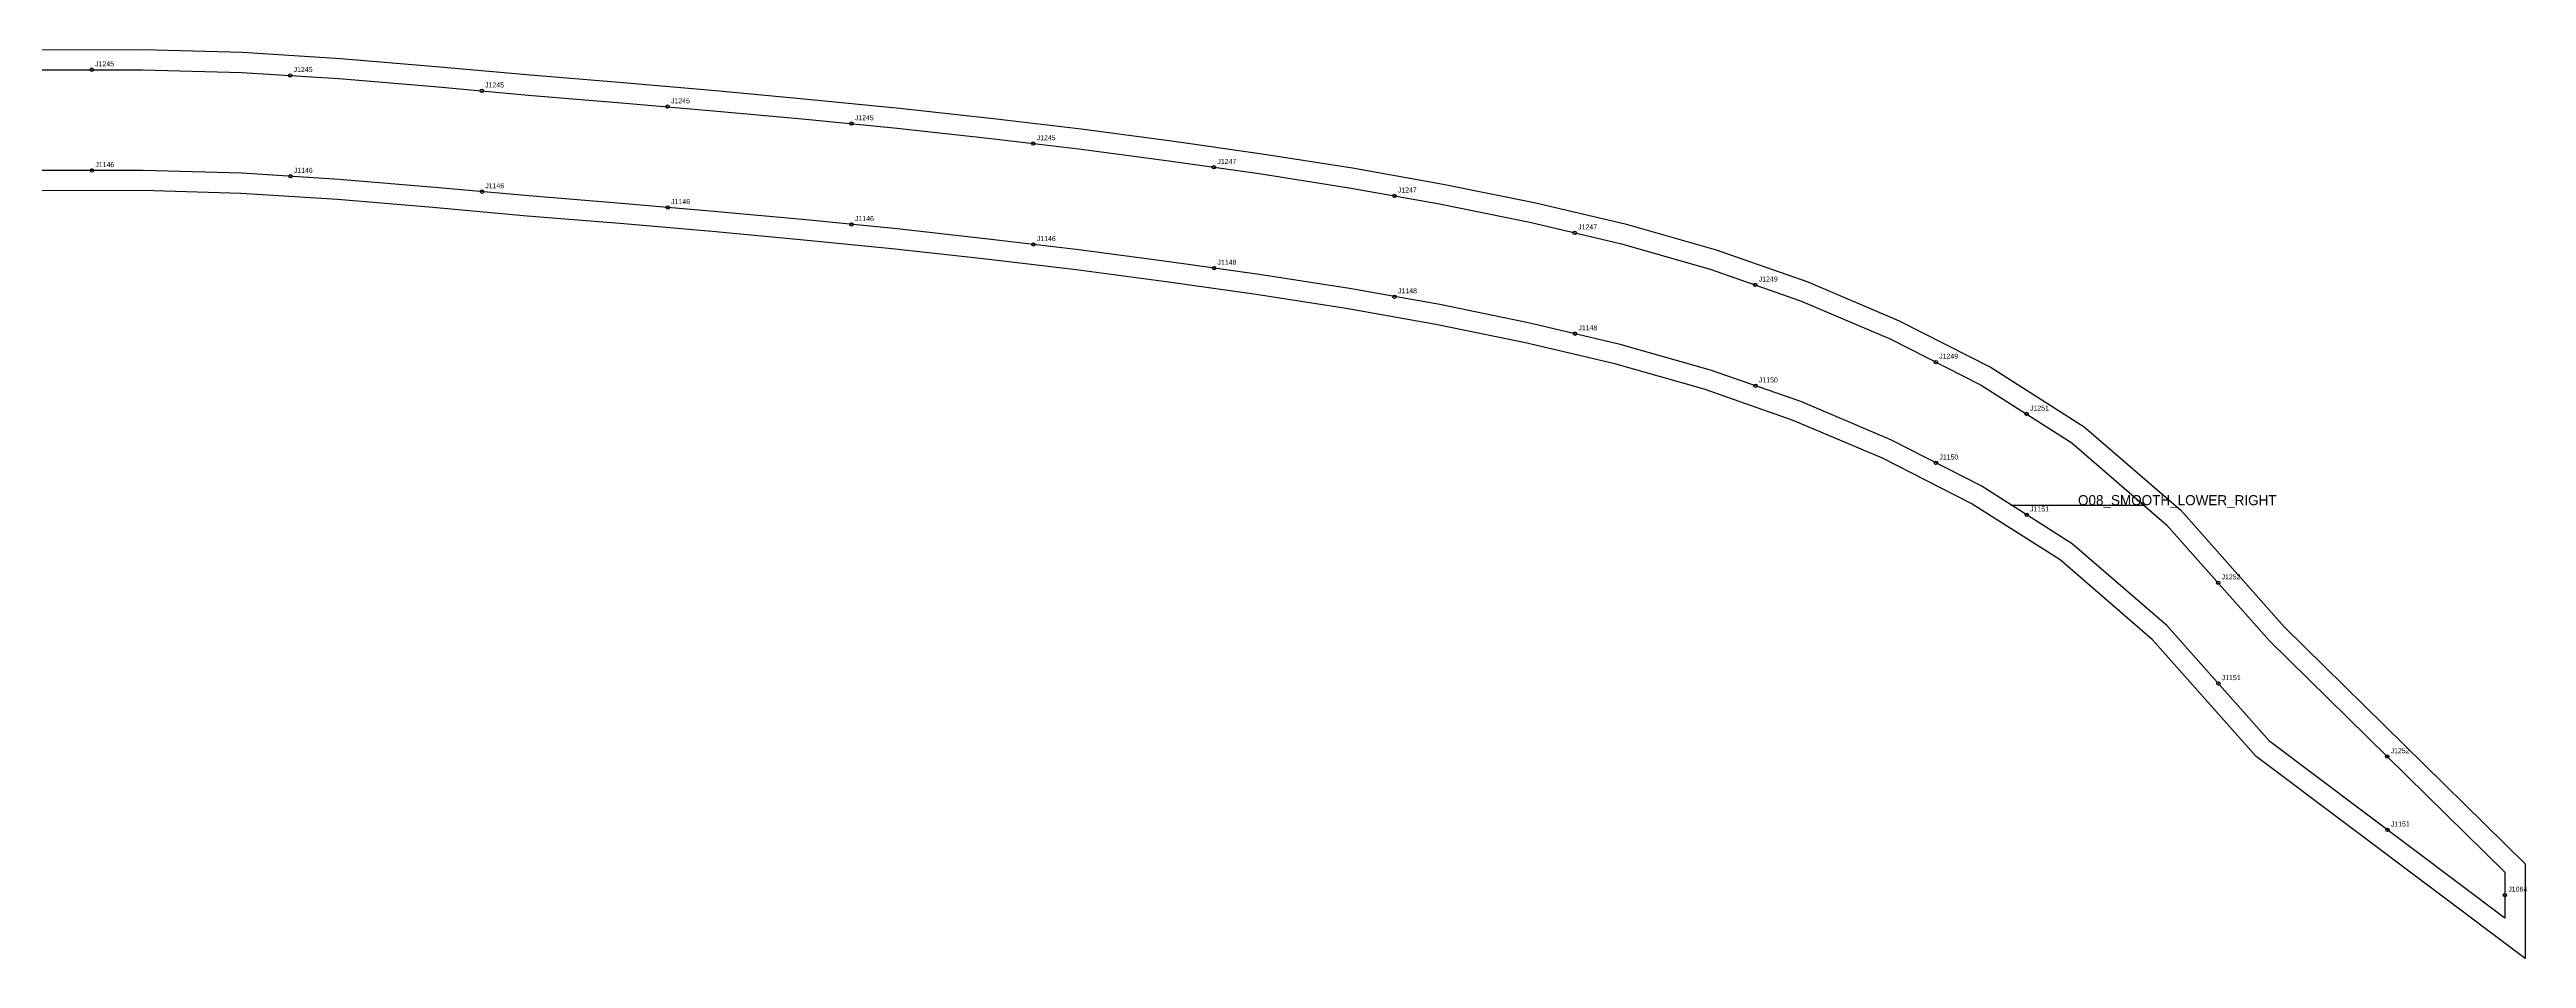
# Model space of a CAD drawing. Header units: millimetres. Extents: x -12 to 2960, y -58 to 493.
# Drawn here: x 1486 to 2960, y -51 to 490 of the extents above; entities that cross this region are included whole.
import ezdxf

# ---------------------------------------------------------------- set-up
doc = ezdxf.new("R2010")
doc.units = ezdxf.units.MM
for name, color, linetype in [('CUT', 1, 'Continuous'), ('GRAIN', 3, 'Continuous'), ('LABEL', 7, 'Continuous'), ('NOTCH', 2, 'Continuous'), ('SEW', 5, 'Continuous')]:
    doc.layers.add(name, color=color, linetype=linetype)

msp = doc.modelspace()

# ---------------------------------------------------------------- linework, layer by layer
at = {"layer": 'CUT'}
msp.add_lwpolyline([(1481.1, 489.5), (1541.9, 489.6), (1601.1, 488), (1659.3, 484.3), (1716.4, 479.5), (1772.4, 474.5), (1827.5, 469.9), (1882.5, 465.2), (1937.3, 460.1), (1991.9, 454.7), (2046.1, 448.8), (2100, 442.3), (2153.9, 435.2), (2207.7, 427.6), (2261.6, 419.2), (2315.5, 409.5), (2369.6, 398.5), (2423.7, 385.8), (2478, 370.3), (2532.4, 351.3), (2586.8, 328.2), (2641.5, 300.4), (2696.8, 265.1), (2754.3, 215.4), (2815.9, 146), (2959.2, 5), (2959.3, -51.3), (2799.2, 68.8), (2737.5, 138.3), (2682.5, 185.8), (2629.7, 219.5), (2576.8, 246.4), (2523.8, 268.9), (2470.8, 287.4), (2417.7, 302.5), (2364.5, 315.1), (2311.1, 326), (2257.7, 335.5), (2204.3, 343.9), (2150.7, 351.4), (2097.2, 358.4), (2043.5, 364.9), (1989.5, 370.8), (1935.1, 376.2), (1880.5, 381.3), (1825.6, 386), (1770.4, 390.5), (1714.4, 395.6), (1657.7, 400.4), (1600.1, 404), (1541.7, 405.6), (1481.2, 405.5)], dxfattribs=at)
at = {"layer": 'GRAIN'}
for p, q in [((2733.2, 218.4), (2728.2, 221.4)), ((2653.2, 218.4), (2733.2, 218.4))]:
    msp.add_line(p, q, dxfattribs=at)
at = {"layer": 'NOTCH'}
for centre in [(1511.4, 477.6), (1629.5, 474.2), (1743.4, 465), (1854, 455.6), (1963.4, 445.5), (2071.6, 433.6), (1511.5, 417.6), (1629.6, 414.2), (2179.1, 419.5), (1743.5, 405), (2286.5, 402.5), (1854.1, 395.6), (1963.5, 385.5), (2071.7, 373.6), (2393.8, 380.5), (2179.2, 359.5), (2286.6, 342.5), (2501.2, 349.5), (2393.9, 320.5), (2608.6, 303.6), (2501.3, 289.5), (2662.6, 272.7), (2608.7, 243.6), (2662.7, 212.7), (2776.6, 172.3), (2776.7, 112.3), (2877.2, 68.8), (2877.3, 25.2), (2947.2, -13.6)]:
    msp.add_circle(centre, 1, dxfattribs=at)
at = {"layer": 'SEW'}
msp.add_lwpolyline([(1481.1, 477.5), (1541.8, 477.6), (1600.6, 476), (1658.4, 472.3), (1715.4, 467.5), (1771.3, 462.5), (1826.5, 457.9), (1881.4, 453.2), (1936.2, 448.2), (1990.6, 442.8), (2044.7, 436.8), (2098.6, 430.4), (2152.3, 423.3), (2205.9, 415.8), (2259.6, 407.3), (2313.3, 397.8), (2367, 386.8), (2420.7, 374.1), (2474.4, 358.8), (2528.1, 340.1), (2581.8, 317.3), (2635.5, 289.9), (2689.6, 255.5), (2745.9, 206.8), (2807.2, 137.7), (2947.2, 0), (2947.2, -27.3), (2807.3, 77.7), (2746, 146.8), (2689.7, 195.5), (2635.6, 229.9), (2581.9, 257.3), (2528.2, 280.1), (2474.5, 298.8), (2420.8, 314.1), (2367.1, 326.8), (2313.4, 337.8), (2259.7, 347.3), (2206, 355.8), (2152.4, 363.3), (2098.7, 370.4), (2044.8, 376.8), (1990.7, 382.8), (1936.3, 388.2), (1881.5, 393.2), (1826.6, 397.9), (1771.4, 402.5), (1715.5, 407.5), (1658.5, 412.3), (1600.7, 416), (1541.9, 417.6), (1481.2, 417.5)], dxfattribs=at)

# ---------------------------------------------------------------- texts
at = {"layer": 'LABEL'}
for s, height, p in [('J1245', 3, (1513.4, 479.6)), ('J1245', 3, (1631.5, 476.2)), ('J1245', 3, (1745.4, 467)), ('J1245', 3, (1856, 457.6)), ('J1245', 3, (1965.4, 447.5)), ('J1245', 3, (2073.6, 435.6)), ('J1146', 3, (1513.5, 419.6)), ('J1146', 3, (1631.6, 416.2)), ('J1247', 3, (2181.1, 421.5)), ('J1146', 3, (1745.5, 407)), ('J1146', 3, (1856.1, 397.6)), ('J1247', 3, (2288.5, 404.5)), ('J1146', 3, (1965.5, 387.5)), ('J1247', 3, (2395.8, 382.5)), ('J1146', 3, (2073.7, 375.6)), ('J1148', 3, (2181.2, 361.5)), ('J1249', 3, (2503.2, 351.5)), ('J1148', 3, (2288.6, 344.5)), ('J1148', 3, (2395.9, 322.5)), ('J1249', 3, (2610.6, 305.6)), ('J1150', 3, (2503.3, 291.5)), ('J1251', 3, (2664.6, 274.7)), ('J1150', 3, (2610.7, 245.6)), ('O08_SMOOTH_LOWER_RIGHT', 6, (2693.2, 218.4)), ('J1151', 3, (2664.7, 214.7)), ('J1252', 3, (2778.6, 174.3)), ('J1151', 3, (2778.7, 114.3)), ('J1252', 3, (2879.2, 70.8)), ('J1151', 3, (2879.3, 27.2)), ('J1064', 3, (2949.2, -11.6))]:
    msp.add_text(s, height=height, dxfattribs=at).set_placement(p)

doc.saveas('drawing.dxf')
